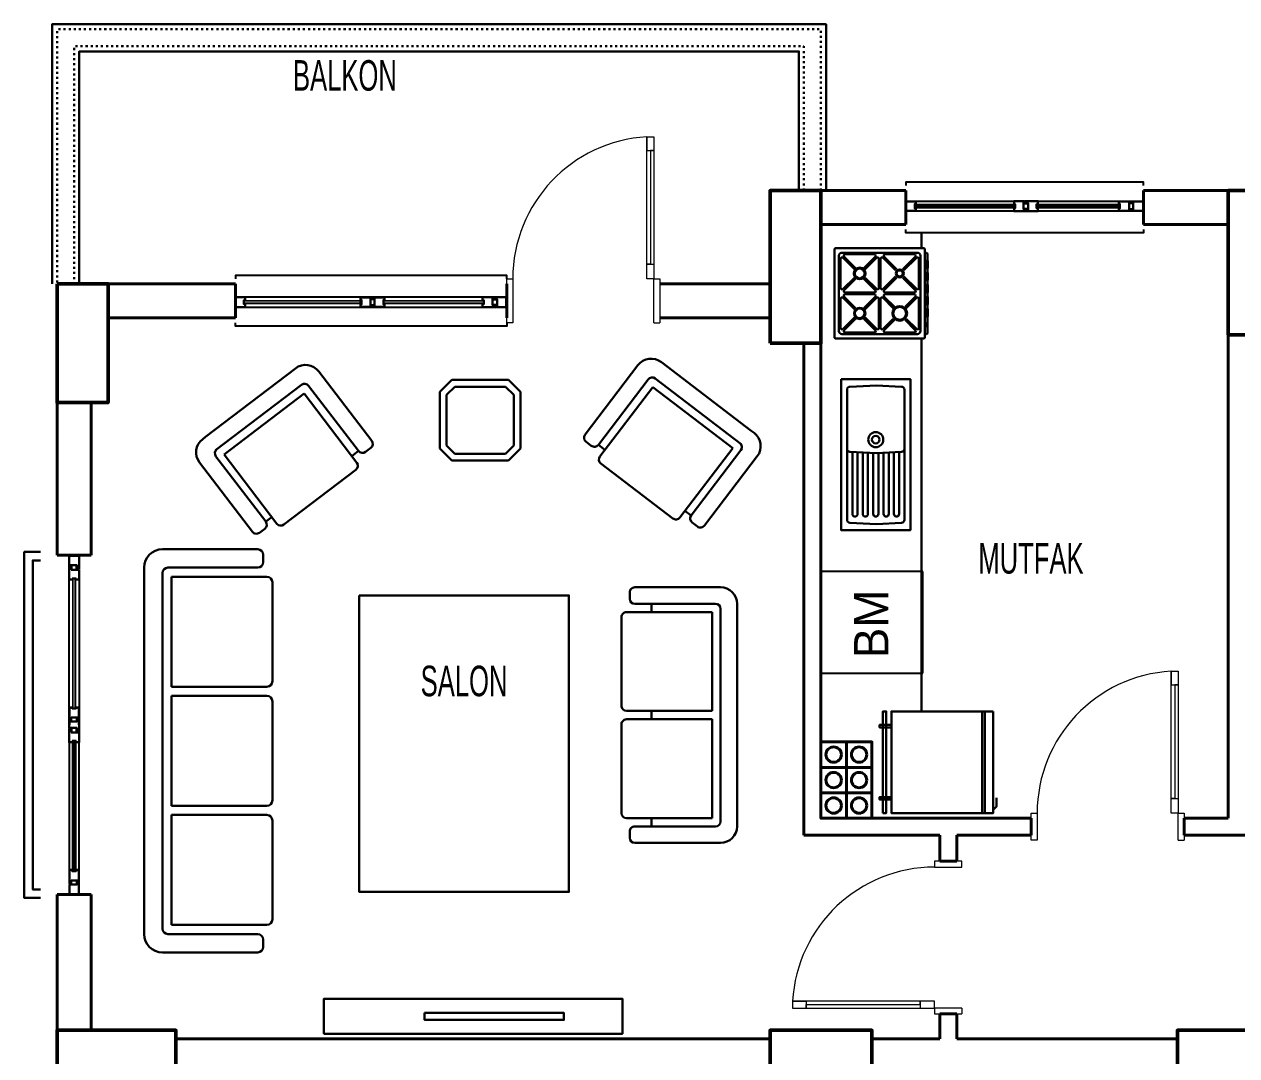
# Model space of a CAD drawing. Header units: millimetres. Extents: x 38 to 3246, y 32 to 1248.
# Drawn here: x 38 to 752, y 640 to 1248 of the extents above; entities that cross this region are included whole.
import ezdxf

# ---------------------------------------------------------------- set-up
doc = ezdxf.new("R2010")
doc.units = ezdxf.units.MM
doc.linetypes.add('ACAD_ISO03W100', pattern=[30, 12, -18])
doc.layers.add('14_ISLAK_MEKAN_TEFRİŞ', color=134, linetype='Continuous')
for name, color, linetype, lineweight in [('CAM', 253, 'Continuous', 15), ('duvar_40', 45, 'Continuous', 40), ('KOLON50', 81, 'Continuous', 50), ('MERD_30', 31, 'Continuous', 30), ('PENC_25', 74, 'Continuous', 25), ('TEF', 145, 'Continuous', 30), ('yazı', 253, 'Continuous', 20)]:
    doc.layers.add(name, color=color, linetype=linetype, lineweight=lineweight)
doc.styles.add('ARIAL', font='Arial')
doc.styles.get("Standard").update_dxf_attribs({"font": 'EtrFont'})

# ---------------------------------------------------------------- blocks, each defined once
blk = doc.blocks.new('a97')
at = {"layer": 'duvar_40', "flags": 128}
for points in [[(631.04011, 780.466768), (631.04011, 770.466768)], [(721.04011, 780.466768), (721.04011, 770.466768)]]:
    blk.add_lwpolyline(points, dxfattribs=at)
at = {"layer": 'PENC_25', "lineweight": 20}
for p, q in [((713.567473, 867.134256), (717.567473, 867.134256)), ((631.040051, 767.466737), (631.040051, 783.466685)), ((631.040051, 783.466685), (634.512629, 783.466685)), ((634.512629, 783.466685), (634.512629, 767.466737)), ((717.567472, 767.466788), (717.567472, 783.466737)), ((717.567472, 783.466737), (721.040051, 783.466737)), ((721.040051, 783.466737), (721.040051, 767.466788)), ((634.512629, 767.466685), (631.040051, 767.466685)), ((717.567472, 767.466685), (721.040051, 767.466685))]:
    blk.add_line(p, q, dxfattribs=at)
at = {"layer": 'PENC_25', "lineweight": 20, "flags": 128}
blk.add_lwpolyline([(717.567473, 867.190142), (717.567473, 783.466737), (713.567473, 783.466737), (713.567473, 867.190142), (713.567473, 859.117706), (717.567473, 859.117706), (715.567473, 859.117706), (715.567473, 792.028639), (713.567473, 792.028639), (717.567473, 792.028639)], dxfattribs=at)
at = {"layer": 'PENC_25', "lineweight": 20}
blk.add_arc((718.314719, 783.466737), 83.80209, 93.247447, 180.007727, dxfattribs=at)
blk = doc.blocks.new('a98')
at = {"layer": 'CAM', "flags": 128}
for points in [[(562.385812, 1141.758253), (621.447941, 1141.758253), (621.447941, 1142.258253), (562.385812, 1142.258253)], [(562.385812, 1140.258253), (621.447941, 1140.258253), (621.447941, 1140.758253), (562.385812, 1140.758253)], [(634.347946, 1141.758253), (683.271589, 1141.758253), (683.271589, 1142.258253), (634.347946, 1142.258253)], [(634.347946, 1140.258253), (683.271589, 1140.258253), (683.271589, 1140.758253), (634.347946, 1140.758253)]]:
    blk.add_lwpolyline(points, close=True, dxfattribs=at)
at = {"layer": 'PENC_25'}
for p, q in [((563.085812, 1144.258255), (682.571589, 1144.258255)), ((682.571589, 1138.258252), (563.085812, 1138.258252))]:
    blk.add_line(p, q, dxfattribs=at)
at = {"layer": 'PENC_25', "flags": 128}
for points in [[(697.110589, 1153.466737), (697.110589, 1155.466737), (557.110589, 1155.466737), (557.110589, 1153.466737)], [(697.110589, 1127.466737), (697.110589, 1125.54977), (557.110589, 1125.54977), (557.110589, 1127.466737)]]:
    blk.add_lwpolyline(points, dxfattribs=at)
for points in [[(563.085812, 1138.258252), (557.110589, 1138.258252), (557.110589, 1144.258255), (563.085812, 1144.258255), (563.085812, 1142.258253), (562.385812, 1142.258253), (562.385812, 1140.258253), (563.085812, 1140.258253)], [(562.885812, 1138.458252), (557.285808, 1138.458252), (557.285808, 1144.058255), (562.885812, 1144.058255), (562.885812, 1142.458253), (562.185812, 1142.458253), (562.185812, 1140.058253), (562.885812, 1140.058253)], [(620.747941, 1138.258252), (628.747944, 1138.258252), (628.747944, 1139.758253), (626.747943, 1139.758253), (626.747943, 1144.258255), (620.747941, 1144.258255), (620.747941, 1142.258253), (621.447941, 1142.258253), (621.447941, 1140.258253), (620.747941, 1140.258253)], [(620.947941, 1138.458252), (628.547944, 1138.458252), (628.547944, 1139.558253), (626.547943, 1139.558253), (626.547943, 1144.058255), (620.947941, 1144.058255), (620.947941, 1142.458253), (621.647941, 1142.458253), (621.647941, 1140.058253), (620.947941, 1140.058253)], [(635.047946, 1144.258255), (627.047943, 1144.258255), (627.047943, 1142.758253), (629.047944, 1142.758253), (629.047944, 1138.258252), (635.047946, 1138.258252), (635.047946, 1140.258253), (634.347946, 1140.258253), (634.347946, 1142.258253), (635.047946, 1142.258253)], [(634.847946, 1144.058255), (627.247943, 1144.058255), (627.247943, 1142.958253), (629.247944, 1142.958253), (629.247944, 1138.458252), (634.847946, 1138.458252), (634.847946, 1140.058253), (634.147946, 1140.058253), (634.147946, 1142.458253), (634.847946, 1142.458253)], [(682.571589, 1144.258255), (690.785807, 1144.258255), (690.785807, 1142.758253), (688.785806, 1142.758253), (688.785806, 1138.258252), (682.571589, 1138.258252), (682.571589, 1140.258253), (683.271589, 1140.258253), (683.271589, 1142.258253), (682.571589, 1142.258253)], [(682.771589, 1144.058255), (690.585807, 1144.058255), (690.585807, 1142.958253), (688.585806, 1142.958253), (688.585806, 1138.458252), (682.771589, 1138.458252), (682.771589, 1140.058253), (683.471589, 1140.058253), (683.471589, 1142.458253), (682.771589, 1142.458253)], [(697.110589, 1138.258252), (689.085806, 1138.258252), (689.085806, 1139.758253), (691.085807, 1139.758253), (691.085807, 1144.258255), (697.110589, 1144.258255), (697.110589, 1141.258253)], [(696.685809, 1138.458252), (689.285806, 1138.458252), (689.285806, 1139.558253), (691.285807, 1139.558253), (691.285807, 1144.058255), (696.685809, 1144.058255), (696.685809, 1142.458253), (696.685809, 1140.058253)]]:
    blk.add_lwpolyline(points, close=True, dxfattribs=at)
blk = doc.blocks.new('a99')
at = {"layer": 'duvar_40', "flags": 128}
for points in [[(577.110589, 755.126021), (587.110589, 755.126021)], [(577.110553, 665.126026), (587.110553, 665.126026)]]:
    blk.add_lwpolyline(points, dxfattribs=at)
at = {"layer": 'PENC_25', "lineweight": 20}
for p, q in [((590.110589, 755.126021), (574.11064, 755.126021)), ((574.11064, 755.126021), (574.11064, 751.653442)), ((574.11064, 751.653442), (590.110589, 751.653442)), ((590.11064, 751.653442), (590.11064, 755.126021)), ((490.443069, 672.598598), (490.443069, 668.598598)), ((574.110589, 668.598599), (574.110589, 665.126021)), ((590.110538, 668.598599), (574.110589, 668.598599)), ((574.110589, 665.126021), (590.110538, 665.126021)), ((590.11064, 668.598599), (590.11064, 665.126021))]:
    blk.add_line(p, q, dxfattribs=at)
at = {"layer": 'PENC_25', "lineweight": 20, "flags": 128}
blk.add_lwpolyline([(490.387183, 668.598598), (574.110589, 668.598598), (574.110589, 672.598598), (490.387183, 672.598598), (498.459619, 672.598598), (498.459619, 668.598598), (498.459619, 670.598599), (565.548686, 670.598599), (565.548686, 672.598598), (565.548686, 668.598598)], dxfattribs=at)
at = {"layer": 'PENC_25', "lineweight": 20}
blk.add_arc((574.110589, 667.851353), 83.80209, 89.992273, 176.752553, dxfattribs=at)
blk = doc.blocks.new('a100')
at = {"layer": 'CAM', "flags": 128}
for points in [[(167.385812, 1085.67522), (236.447941, 1085.67522), (236.447941, 1085.17522), (167.385812, 1085.17522)], [(167.385812, 1084.17522), (236.447941, 1084.17522), (236.447941, 1083.67522), (167.385812, 1083.67522)], [(249.347946, 1085.67522), (308.271589, 1085.67522), (308.271589, 1085.17522), (249.347946, 1085.17522)], [(249.347946, 1084.17522), (308.271589, 1084.17522), (308.271589, 1083.67522), (249.347946, 1083.67522)]]:
    blk.add_lwpolyline(points, close=True, dxfattribs=at)
at = {"layer": 'duvar_40', "ltscale": 20, "flags": 128}
blk.add_lwpolyline([(322.110589, 1095.466737), (322.110589, 1075.466737)], dxfattribs=at)
at = {"layer": 'PENC_25', "lineweight": 20}
for p, q in [((404.638011, 1182.134307), (408.638011, 1182.134307)), ((322.110589, 1072.466737), (322.110589, 1098.466737)), ((322.110589, 1098.466737), (325.583167, 1098.466737)), ((325.583167, 1098.466737), (325.583167, 1072.466737)), ((408.63801, 1072.466839), (408.63801, 1098.466788)), ((408.63801, 1098.466788), (412.110589, 1098.466788)), ((412.110589, 1098.466788), (412.110589, 1072.466839)), ((325.583167, 1072.466737), (322.110589, 1072.466737)), ((408.63801, 1072.466737), (412.110589, 1072.466737))]:
    blk.add_line(p, q, dxfattribs=at)
at = {"layer": 'PENC_25'}
for p, q in [((307.571589, 1087.675221), (168.085812, 1087.675221)), ((168.085812, 1081.675218), (307.571589, 1081.675218))]:
    blk.add_line(p, q, dxfattribs=at)
at = {"layer": 'PENC_25', "lineweight": 20, "flags": 128}
blk.add_lwpolyline([(408.638011, 1182.190193), (408.638011, 1098.466788), (404.638011, 1098.466788), (404.638011, 1182.190193), (404.638011, 1174.117758), (408.638011, 1174.117758), (406.638011, 1174.117758), (406.638011, 1107.028691), (404.638011, 1107.028691), (408.638011, 1107.028691)], dxfattribs=at)
at = {"layer": 'PENC_25', "flags": 128}
for points in [[(322.110589, 1098.466737), (322.110589, 1100.383703), (162.110589, 1100.383703), (162.110589, 1098.466737)], [(322.110589, 1072.466737), (322.110589, 1070.466737), (162.110589, 1070.466737), (162.110589, 1072.466737)]]:
    blk.add_lwpolyline(points, dxfattribs=at)
for points in [[(168.085812, 1087.675221), (162.110589, 1087.675221), (162.110589, 1081.675218), (168.085812, 1081.675218), (168.085812, 1083.67522), (167.385812, 1083.67522), (167.385812, 1085.67522), (168.085812, 1085.67522)], [(167.885812, 1087.475221), (162.285808, 1087.475221), (162.285808, 1081.875218), (167.885812, 1081.875218), (167.885812, 1083.47522), (167.185812, 1083.47522), (167.185812, 1085.87522), (167.885812, 1085.87522)], [(307.571589, 1081.675218), (315.785807, 1081.675218), (315.785807, 1083.17522), (313.785806, 1083.17522), (313.785806, 1087.675221), (307.571589, 1087.675221), (307.571589, 1085.67522), (308.271589, 1085.67522), (308.271589, 1083.67522), (307.571589, 1083.67522)], [(307.771589, 1081.875218), (315.585807, 1081.875218), (315.585807, 1082.97522), (313.585806, 1082.97522), (313.585806, 1087.475221), (307.771589, 1087.475221), (307.771589, 1085.87522), (308.471589, 1085.87522), (308.471589, 1083.47522), (307.771589, 1083.47522)], [(322.110589, 1087.675221), (314.085806, 1087.675221), (314.085806, 1086.17522), (316.085807, 1086.17522), (316.085807, 1081.675218), (322.110589, 1081.675218), (322.110589, 1084.67522)], [(321.685809, 1087.475221), (314.285806, 1087.475221), (314.285806, 1086.37522), (316.285807, 1086.37522), (316.285807, 1081.875218), (321.685809, 1081.875218), (321.685809, 1083.47522), (321.685809, 1085.87522)], [(322.110589, 1081.675218), (322.110589, 1087.675221)]]:
    blk.add_lwpolyline(points, close=True, dxfattribs=at)
at = {"layer": 'PENC_25', "lineweight": 20}
blk.add_arc((409.385257, 1098.466788), 83.80209, 93.247447, 180.007727, dxfattribs=at)
blk = doc.blocks.new('a102')
at = {"layer": 'TEF', "flags": 128}
for points in [[(214.329932, 653.466737), (390.133441, 653.466737), (390.133441, 674.041926), (214.329932, 674.041926)], [(273.620181, 665.69057), (355.727212, 665.69057), (355.727212, 661.634645), (273.620181, 661.634645)]]:
    blk.add_lwpolyline(points, close=True, dxfattribs=at)
blk = doc.blocks.new('a132')
at = {"layer": 'CAM'}
for p, q in [((66.110589, 921.627737), (66.110589, 845.06674)), ((66.610589, 845.06674), (66.610589, 921.627737)), ((67.610589, 921.627737), (67.610589, 845.06674)), ((68.110589, 845.06674), (68.110589, 921.627737)), ((66.110589, 845.06674), (66.610589, 845.06674)), ((67.610589, 845.06674), (68.110589, 845.06674)), ((66.110589, 749.305736), (66.110589, 825.866733)), ((66.110589, 825.866733), (66.610589, 825.866733)), ((66.610589, 825.866733), (66.610589, 749.305736)), ((67.610589, 749.305736), (67.610589, 825.866733)), ((67.610589, 825.866733), (68.110589, 825.866733)), ((68.110589, 825.866733), (68.110589, 749.305736)), ((66.610589, 749.305736), (66.110589, 749.305736)), ((68.110589, 749.305736), (67.610589, 749.305736))]:
    blk.add_line(p, q, dxfattribs=at)
at = {"layer": 'MERD_30', "flags": 128}
for points in [[(47.2288, 937.459365), (37.7288, 937.459365), (37.7288, 733.466748), (47.2288, 733.466748)], [(47.2288, 932.459365), (42.7288, 932.459365), (42.7288, 738.466748), (47.2288, 738.466748)]]:
    blk.add_lwpolyline(points, dxfattribs=at)
at = {"layer": 'PENC_25'}
for p, q in [((64.110587, 835.466737), (64.110587, 920.927737)), ((70.11059, 920.927737), (70.11059, 835.466737)), ((64.110587, 845.76674), (64.110587, 837.766737)), ((66.110589, 845.76674), (64.110587, 845.76674)), ((64.310587, 845.56674), (64.310587, 837.966737)), ((65.910589, 845.56674), (64.310587, 845.56674)), ((65.910589, 844.86674), (65.910589, 845.56674)), ((68.310589, 844.86674), (65.910589, 844.86674)), ((66.110589, 845.06674), (66.110589, 845.76674)), ((68.110589, 845.06674), (66.110589, 845.06674)), ((70.11059, 845.76674), (68.110589, 845.76674)), ((68.110589, 845.76674), (68.110589, 845.06674)), ((69.91059, 845.56674), (68.310589, 845.56674)), ((68.310589, 845.56674), (68.310589, 844.86674)), ((69.91059, 839.966738), (69.91059, 845.56674)), ((70.11059, 839.766738), (70.11059, 845.76674)), ((64.110587, 837.766737), (65.610589, 837.766737)), ((68.610589, 837.466737), (64.110587, 837.466737)), ((64.110587, 837.466737), (64.110587, 835.466737)), ((64.310587, 837.966737), (65.410589, 837.966737)), ((68.810589, 837.266737), (64.310587, 837.266737)), ((64.310587, 837.266737), (64.310587, 835.466737)), ((65.410589, 837.966737), (65.410589, 839.966738)), ((65.410589, 839.966738), (69.91059, 839.966738)), ((65.610589, 837.766737), (65.610589, 839.766738)), ((65.610589, 839.766738), (70.11059, 839.766738)), ((70.11059, 839.466738), (68.610589, 839.466738)), ((68.610589, 839.466738), (68.610589, 837.466737)), ((69.91059, 839.266738), (68.810589, 839.266738)), ((68.810589, 839.266738), (68.810589, 837.266737)), ((69.91059, 835.466737), (69.91059, 839.266738)), ((70.11059, 835.466737), (70.11059, 839.466738)), ((64.110587, 833.466736), (64.110587, 835.466737)), ((64.110587, 835.466737), (64.110587, 750.005736)), ((68.610589, 833.466736), (64.110587, 833.466736)), ((64.110587, 825.166733), (64.110587, 833.166736)), ((64.110587, 833.166736), (65.610589, 833.166736)), ((64.310587, 833.666736), (64.310587, 835.466737)), ((68.810589, 833.666736), (64.310587, 833.666736)), ((64.310587, 825.366733), (64.310587, 832.966736)), ((64.310587, 832.966736), (65.410589, 832.966736)), ((65.410589, 832.966736), (65.410589, 830.966735)), ((65.410589, 830.966735), (69.91059, 830.966735)), ((65.610589, 833.166736), (65.610589, 831.166735)), ((65.610589, 831.166735), (70.11059, 831.166735)), ((68.610589, 831.466735), (68.610589, 833.466736)), ((70.11059, 831.466735), (68.610589, 831.466735)), ((68.810589, 831.666735), (68.810589, 833.666736)), ((69.91059, 831.666735), (68.810589, 831.666735)), ((69.91059, 835.466737), (69.91059, 831.666735)), ((69.91059, 830.966735), (69.91059, 825.366733)), ((70.11059, 835.466737), (70.11059, 831.466735)), ((70.11059, 750.005736), (70.11059, 835.466737)), ((70.11059, 831.166735), (70.11059, 825.166733)), ((66.110589, 825.166733), (64.110587, 825.166733)), ((65.910589, 825.366733), (64.310587, 825.366733)), ((68.310589, 826.066733), (65.910589, 826.066733)), ((65.910589, 826.066733), (65.910589, 825.366733)), ((68.110589, 825.866733), (66.110589, 825.866733)), ((66.110589, 825.866733), (66.110589, 825.166733)), ((68.110589, 825.166733), (68.110589, 825.866733)), ((70.11059, 825.166733), (68.110589, 825.166733)), ((68.310589, 825.366733), (68.310589, 826.066733)), ((69.91059, 825.366733), (68.310589, 825.366733)), ((64.110587, 750.005736), (64.110587, 741.791519)), ((66.110589, 750.005736), (64.110587, 750.005736)), ((64.310587, 749.805736), (64.310587, 741.991519)), ((65.910589, 749.805736), (64.310587, 749.805736)), ((65.410589, 741.991519), (65.410589, 743.99152)), ((65.410589, 743.99152), (69.91059, 743.99152)), ((65.610589, 741.791519), (65.610589, 743.79152)), ((65.610589, 743.79152), (70.11059, 743.79152)), ((65.910589, 749.105736), (65.910589, 749.805736)), ((68.310589, 749.105736), (65.910589, 749.105736)), ((66.110589, 749.305736), (66.110589, 750.005736)), ((68.110589, 749.305736), (66.110589, 749.305736)), ((70.11059, 750.005736), (68.110589, 750.005736)), ((68.110589, 750.005736), (68.110589, 749.305736)), ((69.91059, 749.805736), (68.310589, 749.805736)), ((68.310589, 749.805736), (68.310589, 749.105736)), ((70.11059, 743.49152), (68.610589, 743.49152)), ((68.610589, 743.49152), (68.610589, 741.491519)), ((69.91059, 743.29152), (68.810589, 743.29152)), ((68.810589, 743.29152), (68.810589, 741.291519)), ((69.91059, 743.99152), (69.91059, 749.805736)), ((69.91059, 735.891516), (69.91059, 743.29152)), ((70.11059, 743.79152), (70.11059, 750.005736)), ((70.11059, 735.466737), (70.11059, 743.49152)), ((64.110587, 741.791519), (65.610589, 741.791519)), ((68.610589, 741.491519), (64.110587, 741.491519)), ((64.110587, 741.491519), (64.110587, 735.466737)), ((64.310587, 741.991519), (65.410589, 741.991519)), ((68.810589, 741.291519), (64.310587, 741.291519)), ((64.310587, 741.291519), (64.310587, 735.891516))]:
    blk.add_line(p, q, dxfattribs=at)
blk = doc.blocks.new('bb2')
at = {"layer": '14_ISLAK_MEKAN_TEFRİŞ'}
for p, q in [((279.199679, -291.899922), (219.199679, -291.899922)), ((219.199679, -291.899922), (219.199679, -351.899922)), ((279.199679, -351.899922), (279.199679, -291.899922)), ((219.199679, -351.899922), (279.199679, -351.899922))]:
    blk.add_line(p, q, dxfattribs=at)
at = {"insert": (228.095774, -311.441617), "char_height": 20.16, "width": 8839.469653, "attachment_point": 1}
blk.add_mtext('BM', dxfattribs=at)
blk = doc.blocks.new('rttrtr')
at = {"layer": 'TEF'}
for p, q in [((-389.510033, 6064.436817), (-462.410033, 6064.436817)), ((-389.510033, 6064.436817), (-316.610033, 6064.436817)), ((-469.700033, 6057.146817), (-469.700033, 6019.238817)), ((-389.510033, 6057.146817), (-460.223033, 6057.146817)), ((-389.510033, 6057.146817), (-318.797033, 6057.146817)), ((-309.320033, 6057.146817), (-309.320033, 6019.238817)), ((-462.410033, 6054.959817), (-462.410033, 6019.238817)), ((-458.765033, 6053.501817), (-458.765033, 6015.593817)), ((-415.025033, 6053.501817), (-458.765033, 6053.501817)), ((-415.025033, 6053.501817), (-415.025033, 6015.593817)), ((-411.380033, 6053.501817), (-411.380033, 6015.593817)), ((-389.510033, 6053.501817), (-411.380033, 6053.501817)), ((-389.510033, 6053.501817), (-367.640033, 6053.501817)), ((-367.640033, 6053.501817), (-367.640033, 6015.593817)), ((-363.995033, 6053.501817), (-320.255033, 6053.501817)), ((-363.995033, 6053.501817), (-363.995033, 6015.593817)), ((-320.255033, 6053.501817), (-320.255033, 6015.593817)), ((-316.610033, 6054.959817), (-316.610033, 6019.238817)), ((-464.597033, 6017.051817), (-467.513033, 6017.051817)), ((-417.212033, 6013.406817), (-456.578033, 6013.406817)), ((-389.510033, 6013.406817), (-409.193033, 6013.406817)), ((-389.510033, 6013.406817), (-369.827033, 6013.406817)), ((-361.808033, 6013.406817), (-322.442033, 6013.406817)), ((-314.423033, 6017.051817), (-311.507033, 6017.051817))]:
    blk.add_line(p, q, dxfattribs=at)
for centre, radius, start, end in [((-462.410033, 6057.146817), 7.29, 90, 180), ((-316.610033, 6057.146817), 7.29, 0, 90), ((-460.223033, 6054.959817), 2.187, 90, 180), ((-318.797033, 6054.959817), 2.187, 0, 90), ((-467.513033, 6019.238817), 2.187, 180, 270), ((-464.597033, 6019.238817), 2.187, 270, 0), ((-314.423033, 6019.238817), 2.187, 180, 270), ((-311.507033, 6019.238817), 2.187, 270, 0), ((-456.578033, 6015.593817), 2.187, 180, 270), ((-417.212033, 6015.593817), 2.187, 270, 0), ((-409.193033, 6015.593817), 2.187, 180, 270), ((-369.827033, 6015.593817), 2.187, 270, 0), ((-361.808033, 6015.593817), 2.187, 180, 270), ((-322.442033, 6015.593817), 2.187, 270, 0)]:
    blk.add_arc(centre, radius, start, end, dxfattribs=at)
blk = doc.blocks.new('kjlfdndşlknfndfkldfdf')
at = {"layer": 'TEF'}
for p, q in [((55328.507839, 11493.256828), (55246.495339, 11493.256828)), ((55328.507839, 11493.256828), (55410.520339, 11493.256828)), ((55234.345339, 11481.106828), (55234.345339, 11417.926828)), ((55246.495339, 11477.461828), (55246.495339, 11417.926828)), ((55328.507839, 11481.106828), (55250.140339, 11481.106828)), ((55325.470339, 11475.031828), (55252.570339, 11475.031828)), ((55252.570339, 11475.031828), (55252.570339, 11411.851828)), ((55325.470339, 11475.031828), (55325.470339, 11411.851828)), ((55328.507839, 11481.106828), (55406.875339, 11481.106828)), ((55331.545339, 11475.031828), (55331.545339, 11411.851828)), ((55331.545339, 11475.031828), (55404.445339, 11475.031828)), ((55404.445339, 11475.031828), (55404.445339, 11411.851828)), ((55410.520339, 11477.461828), (55410.520339, 11417.926828)), ((55422.670339, 11481.106828), (55422.670339, 11417.926828)), ((55246.495339, 11430.345269), (55252.570339, 11430.345269)), ((55325.470339, 11430.345269), (55331.545339, 11430.345269)), ((55404.445339, 11430.345269), (55410.520339, 11430.345269)), ((55242.850339, 11414.281828), (55237.990339, 11414.281828)), ((55414.165339, 11414.281828), (55419.025339, 11414.281828)), ((55321.825339, 11408.206828), (55256.215339, 11408.206828)), ((55335.190339, 11408.206828), (55400.800339, 11408.206828))]:
    blk.add_line(p, q, dxfattribs=at)
for centre, radius, start, end in [((55246.495339, 11481.106828), 12.15, 90, 180), ((55410.520339, 11481.106828), 12.15, 0, 90), ((55250.140339, 11477.461828), 3.645, 90, 180), ((55406.875339, 11477.461828), 3.645, 0, 90), ((55237.990339, 11417.926828), 3.645, 180, 270), ((55242.850339, 11417.926828), 3.645, 270, 0), ((55414.165339, 11417.926828), 3.645, 180, 270), ((55419.025339, 11417.926828), 3.645, 270, 0), ((55256.215339, 11411.851828), 3.645, 180, 270), ((55321.825339, 11411.851828), 3.645, 270, 0), ((55335.190339, 11411.851828), 3.645, 180, 270), ((55400.800339, 11411.851828), 3.645, 270, 0)]:
    blk.add_arc(centre, radius, start, end, dxfattribs=at)
blk = doc.blocks.new('kjnklnlkfşfg')
at = {"layer": 'TEF'}
for p, q in [((55325.97592, 10955.358673), (55321.531476, 10955.358673)), ((55334.864809, 10899.803117), (55334.864809, 10957.580895)), ((55398.198142, 10960.914228), (55338.198142, 10960.914228)), ((55401.531476, 10899.803117), (55401.531476, 10957.580895)), ((55409.941597, 10955.358673), (55414.386041, 10955.358673)), ((55318.198142, 10894.247562), (55318.198142, 10952.02534)), ((55329.309254, 10897.580895), (55329.309254, 10952.02534)), ((55329.309254, 10952.02534), (55334.864809, 10952.02534)), ((55401.531476, 10952.02534), (55406.608263, 10952.02534)), ((55406.608263, 10897.580895), (55406.608263, 10952.02534)), ((55417.719374, 10894.247562), (55417.719374, 10952.02534)), ((55401.531476, 10899.803117), (55334.864809, 10899.803117)), ((55404.309254, 10894.247562), (55332.642587, 10894.247562)), ((55404.309254, 10883.136451), (55329.309254, 10883.136451)), ((55404.309254, 10883.136451), (55406.608434, 10883.136451))]:
    blk.add_line(p, q, dxfattribs=at)
for centre, radius, start, end in [((55321.531476, 10952.02534), 3.333333, 90, 180), ((55325.97592, 10952.02534), 3.333333, 0, 90), ((55338.198142, 10957.580895), 3.333333, 90, 180), ((55398.198142, 10957.580895), 3.333333, 0, 90), ((55409.941597, 10952.02534), 3.333333, 90, 180), ((55414.386041, 10952.02534), 3.333333, 0, 90), ((55329.309254, 10894.247562), 11.111111, 180, 270), ((55332.642587, 10897.580895), 3.333333, 180, 270), ((55403.27493, 10897.580895), 3.333333, 270, 0), ((55406.608263, 10894.247562), 11.111111, 270, 0)]:
    blk.add_arc(centre, radius, start, end, dxfattribs=at)
blk = doc.blocks.new('jhnkldgjkslgbjaskgdm')
at = {"layer": 'TEF', "flags": 128}
for points in [[(-5133.802356, -14184.077824), (-5133.802356, -14244.077824), (-5073.802356, -14244.077824), (-5073.802356, -14184.077824)], [(-5073.802356, -14249.077824), (-5133.802356, -14249.077824), (-5133.802356, -14247.077824), (-5073.802356, -14247.077824)]]:
    blk.add_lwpolyline(points, close=True, dxfattribs=at)
for points in [[(-5075.802356, -14184.077824), (-5077.802356, -14182.077824), (-5082.802356, -14182.077824)], [(-5073.802356, -14189.077824), (-5133.802356, -14189.077824)], [(-5073.802356, -14190.577824), (-5133.802356, -14190.577824)], [(-5124.302356, -14244.077824), (-5124.302356, -14251.077824), (-5125.802356, -14251.077824), (-5125.802356, -14244.077824)], [(-5083.302356, -14244.077824), (-5083.302356, -14251.077824), (-5081.802356, -14251.077824), (-5081.802356, -14244.077824)]]:
    blk.add_lwpolyline(points, dxfattribs=at)
blk = doc.blocks.new('jhngbklnkgb_fbgnlş')
at = {"layer": 'TEF', "linetype": 'Continuous'}
for p, q in [((-4958.113378, -13973.079768), (-4958.613378, -13973.579768)), ((-4958.613378, -13973.579768), (-4958.613378, -13978.391768)), ((-4957.028178, -13973.079768), (-4958.113378, -13973.079768)), ((-4957.028178, -13970.579768), (-4956.528178, -13970.079768)), ((-4957.028178, -13970.579768), (-4957.028178, -14029.579768)), ((-4897.528178, -13970.079768), (-4956.528178, -13970.079768)), ((-4954.028178, -13975.079768), (-4954.028178, -14025.079768)), ((-4902.028178, -13973.079768), (-4952.028178, -13973.079768)), ((-4950.613978, -13975.786868), (-4942.399478, -13984.001368)), ((-4930.649478, -13974.079768), (-4949.906878, -13974.079768)), ((-4929.942378, -13975.786868), (-4938.156878, -13984.001368)), ((-4916.606578, -13983.294268), (-4924.113978, -13975.786868)), ((-4904.149478, -13974.079768), (-4923.406878, -13974.079768)), ((-4903.442378, -13975.786868), (-4910.949778, -13983.294268)), ((-4900.028178, -13975.079768), (-4900.028178, -14025.079768)), ((-4897.028178, -13970.579768), (-4897.528178, -13970.079768)), ((-4897.028178, -13970.579768), (-4897.028178, -14029.579768)), ((-4959.028178, -13978.391768), (-4959.028178, -13983.391768)), ((-4957.028178, -13978.391768), (-4959.028178, -13978.391768)), ((-4957.028178, -13983.391768), (-4959.028178, -13983.391768)), ((-4958.613378, -13983.391768), (-4958.613378, -13986.391768)), ((-4958.028178, -13978.391768), (-4958.028178, -13983.391768)), ((-4957.528178, -13978.391768), (-4957.528178, -13983.391768)), ((-4953.028178, -13977.201068), (-4953.028178, -13996.458468)), ((-4951.321078, -13976.493968), (-4943.106578, -13984.708468)), ((-4942.399478, -13984.001368), (-4943.106578, -13984.708468)), ((-4938.156878, -13984.001368), (-4937.449778, -13984.708468)), ((-4929.235278, -13976.493968), (-4937.449778, -13984.708468)), ((-4927.528178, -13977.201068), (-4927.528178, -13996.458468)), ((-4926.528178, -13977.201068), (-4926.528178, -13996.458468)), ((-4917.313678, -13984.001368), (-4924.821078, -13976.493968)), ((-4916.606578, -13983.294268), (-4917.313678, -13984.001368)), ((-4910.242678, -13984.001368), (-4910.949778, -13983.294268)), ((-4902.735278, -13976.493968), (-4910.242678, -13984.001368)), ((-4901.028178, -13977.201068), (-4901.028178, -13996.458468)), ((-4959.028178, -13986.391768), (-4959.028178, -13991.391768)), ((-4957.028178, -13986.391768), (-4959.028178, -13986.391768)), ((-4957.028178, -13991.391768), (-4959.028178, -13991.391768)), ((-4958.613378, -13991.391768), (-4958.613378, -13994.391768)), ((-4958.028178, -13986.391768), (-4958.028178, -13991.391768)), ((-4957.528178, -13986.391768), (-4957.528178, -13991.391768)), ((-4943.106578, -13988.951068), (-4951.321078, -13997.165568)), ((-4942.399478, -13989.658168), (-4950.613978, -13997.872668)), ((-4943.106578, -13988.951068), (-4942.399478, -13989.658168)), ((-4937.449778, -13988.951068), (-4938.156878, -13989.658168)), ((-4938.156878, -13989.658168), (-4929.942378, -13997.872668)), ((-4937.449778, -13988.951068), (-4929.235278, -13997.165568)), ((-4917.313678, -13989.658168), (-4924.821078, -13997.165568)), ((-4916.606578, -13990.365268), (-4924.113978, -13997.872668)), ((-4916.606578, -13990.365268), (-4917.313678, -13989.658168)), ((-4910.242678, -13989.658168), (-4910.949778, -13990.365268)), ((-4903.442378, -13997.872668), (-4910.949778, -13990.365268)), ((-4902.735278, -13997.165568), (-4910.242678, -13989.658168)), ((-4957.028178, -13994.391768), (-4959.028178, -13994.391768)), ((-4959.028178, -13994.391768), (-4959.028178, -13999.391768)), ((-4957.028178, -13999.391768), (-4959.028178, -13999.391768)), ((-4958.613378, -13999.391768), (-4958.613378, -14002.391768)), ((-4958.028178, -13994.391768), (-4958.028178, -13999.391768)), ((-4957.528178, -13994.391768), (-4957.528178, -13999.391768)), ((-4930.649478, -13999.579768), (-4949.906878, -13999.579768)), ((-4904.149478, -13999.579768), (-4923.406878, -13999.579768)), ((-4959.028178, -14002.391768), (-4959.028178, -14007.391768)), ((-4957.028178, -14002.391768), (-4959.028178, -14002.391768)), ((-4957.028178, -14007.391768), (-4959.028178, -14007.391768)), ((-4958.613378, -14007.391768), (-4958.613378, -14010.391768)), ((-4958.028178, -14002.391768), (-4958.028178, -14007.391768)), ((-4957.528178, -14002.391768), (-4957.528178, -14007.391768)), ((-4953.028178, -14003.701068), (-4953.028178, -14022.958468)), ((-4951.321078, -14002.993968), (-4944.520778, -14009.794268)), ((-4950.613978, -14002.286868), (-4943.813678, -14009.087168)), ((-4930.649478, -14000.579768), (-4949.906878, -14000.579768)), ((-4929.942378, -14002.286868), (-4936.742678, -14009.087168)), ((-4929.235278, -14002.993968), (-4936.035578, -14009.794268)), ((-4927.528178, -14003.701068), (-4927.528178, -14022.958468)), ((-4926.528178, -14003.701068), (-4926.528178, -14022.958468)), ((-4924.821078, -14002.993968), (-4917.313678, -14010.501368)), ((-4924.113978, -14002.286868), (-4916.606578, -14009.794268)), ((-4904.149478, -14000.579768), (-4923.406878, -14000.579768)), ((-4910.949778, -14009.794268), (-4903.442378, -14002.286868)), ((-4910.242678, -14010.501368), (-4902.735278, -14002.993968)), ((-4901.028178, -14003.701068), (-4901.028178, -14022.958468)), ((-4957.028178, -14010.391768), (-4959.028178, -14010.391768)), ((-4959.028178, -14010.391768), (-4959.028178, -14015.391768)), ((-4957.028178, -14015.391768), (-4959.028178, -14015.391768)), ((-4958.613378, -14015.391768), (-4958.613378, -14026.579768)), ((-4958.028178, -14010.391768), (-4958.028178, -14015.391768)), ((-4957.528178, -14010.391768), (-4957.528178, -14015.391768)), ((-4943.813678, -14009.087168), (-4944.520778, -14009.794268)), ((-4936.742678, -14009.087168), (-4936.035578, -14009.794268)), ((-4924.821078, -14023.665568), (-4917.313678, -14016.158168)), ((-4917.313678, -14010.501368), (-4916.606578, -14009.794268)), ((-4917.313678, -14016.158168), (-4916.606578, -14016.865268)), ((-4910.949778, -14009.794268), (-4910.242678, -14010.501368)), ((-4910.949778, -14016.865268), (-4910.242678, -14016.158168)), ((-4910.242678, -14016.158168), (-4902.735278, -14023.665568)), ((-4957.028178, -14019.891768), (-4958.113378, -14019.891768)), ((-4958.113378, -14019.891768), (-4958.113378, -14021.891768)), ((-4957.028178, -14021.891768), (-4958.113378, -14021.891768)), ((-4944.520778, -14016.865268), (-4951.321078, -14023.665568)), ((-4943.813678, -14017.572368), (-4950.613978, -14024.372668)), ((-4944.520778, -14016.865268), (-4943.813678, -14017.572368)), ((-4936.035578, -14016.865268), (-4936.742678, -14017.572368)), ((-4936.742678, -14017.572368), (-4929.942378, -14024.372668)), ((-4936.035578, -14016.865268), (-4929.235278, -14023.665568)), ((-4924.113978, -14024.372668), (-4916.606578, -14016.865268)), ((-4910.949778, -14016.865268), (-4903.442378, -14024.372668)), ((-4958.613378, -14026.579768), (-4958.113378, -14027.079768)), ((-4957.028178, -14027.079768), (-4958.113378, -14027.079768)), ((-4956.528178, -14030.079768), (-4957.028178, -14029.579768)), ((-4897.528178, -14030.079768), (-4956.528178, -14030.079768)), ((-4902.028178, -14027.079768), (-4952.028178, -14027.079768)), ((-4930.649478, -14026.079768), (-4949.906878, -14026.079768)), ((-4904.149478, -14026.079768), (-4923.406878, -14026.079768)), ((-4897.028178, -14029.579768), (-4897.528178, -14030.079768))]:
    blk.add_line(p, q, dxfattribs=at)
for centre, radius in [((-4913.778178, -13986.829768), 3.8928), ((-4913.778178, -13986.829768), 3.2928), ((-4940.278178, -13986.829768), 2.6357), ((-4940.278178, -13986.829768), 2.0357), ((-4940.278178, -14013.329768), 4.8755), ((-4940.278178, -14013.329768), 4.2755), ((-4913.778178, -14013.329768), 3.7635), ((-4913.778178, -14013.329768), 3.1635)]:
    blk.add_circle(centre, radius, dxfattribs=at)
for centre, radius, start, end in [((-4952.028178, -13975.079768), 2, 90, 180), ((-4949.906878, -13975.079768), 1, 90, 225), ((-4930.649478, -13975.079768), 1, 315, 90), ((-4923.406878, -13975.079768), 1, 90, 225), ((-4904.149478, -13975.079768), 1, 315, 90), ((-4902.028178, -13975.079768), 2, 0, 90), ((-4952.028178, -13977.201068), 1, 45, 180), ((-4928.528178, -13977.201068), 1, 0, 135), ((-4925.528178, -13977.201068), 1, 45, 180), ((-4902.028178, -13977.201068), 1, 0, 135), ((-4952.028178, -13996.458468), 1, 180, 315), ((-4949.906878, -13998.579768), 1, 135, 270), ((-4930.649478, -13998.579768), 1, 270, 45), ((-4928.528178, -13996.458468), 1, 225, 0), ((-4925.528178, -13996.458468), 1, 180, 315), ((-4923.406878, -13998.579768), 1, 135, 270), ((-4904.149478, -13998.579768), 1, 270, 45), ((-4902.028178, -13996.458468), 1, 225, 0), ((-4952.028178, -14003.701068), 1, 45, 180), ((-4949.906878, -14001.579768), 1, 90, 225), ((-4930.649478, -14001.579768), 1, 315, 90), ((-4928.528178, -14003.701068), 1, 0, 135), ((-4925.528178, -14003.701068), 1, 45, 180), ((-4923.406878, -14001.579768), 1, 90, 225), ((-4904.149478, -14001.579768), 1, 315, 90), ((-4902.028178, -14003.701068), 1, 0, 135), ((-4952.028178, -14022.958468), 1, 180, 315), ((-4928.528178, -14022.958468), 1, 225, 0), ((-4925.528178, -14022.958468), 1, 180, 315), ((-4902.028178, -14022.958468), 1, 225, 0), ((-4952.028178, -14025.079768), 2, 180, 270), ((-4949.906878, -14025.079768), 1, 135, 270), ((-4930.649478, -14025.079768), 1, 270, 45), ((-4923.406878, -14025.079768), 1, 135, 270), ((-4904.149478, -14025.079768), 1, 270, 45), ((-4902.028178, -14025.079768), 2, 270, 0)]:
    blk.add_arc(centre, radius, start, end, dxfattribs=at)
blk = doc.blocks.new('jkh_kbgjdlşgbsdjngşdnel')
at = {"layer": 'TEF', "flags": 128}
blk.add_lwpolyline([(-4901.0774, -14156.110742), (-4901.0774, -14056.110742), (-4947.0774, -14056.110742), (-4947.0774, -14156.110742)], close=True, dxfattribs=at)
blk.add_lwpolyline([(-4906.969449, -14151.213015), (-4924.5774, -14152.110742), (-4941.18535, -14151.213015, -0.398484), (-4943.0774, -14149.21593), (-4943.0774, -14109.97033), (-4943.0774, -14063.005553, -0.398484), (-4941.18535, -14061.008469), (-4924.5774, -14060.110742), (-4906.969449, -14061.008469, -0.398484), (-4905.0774, -14063.005553), (-4905.0774, -14149.21593, -0.398484)], format="xyb", close=True, dxfattribs=at)
for points in [[(-4936.1524, -14107.711865), (-4936.1524, -14066.835746, 1), (-4939.6024, -14066.835746), (-4939.6024, -14107.891034)], [(-4929.2524, -14107.353528), (-4929.2524, -14066.835746, 1), (-4932.7024, -14066.835746), (-4932.7024, -14107.532697)], [(-4922.3524, -14107.224182), (-4922.3524, -14066.835746, 1), (-4925.8024, -14066.835746), (-4925.8024, -14107.17436)], [(-4918.9024, -14107.400077), (-4918.9024, -14066.835746, -1), (-4915.4524, -14066.835746), (-4915.4524, -14107.575973)], [(-4912.0024, -14107.751868), (-4912.0024, -14066.835746, -1), (-4908.5524, -14066.835746), (-4908.5524, -14107.927763)], [(-4905.0774, -14110.005553, 0.398484), (-4906.969449, -14108.008469), (-4924.5774, -14107.110742), (-4941.181126, -14107.973022, 0.399097), (-4943.0774, -14109.97033)]]:
    blk.add_lwpolyline(points, format="xyb", dxfattribs=at)
at = {"layer": 'TEF'}
for radius in [5, 2.5]:
    blk.add_circle((-4924.0774, -14116.110742), radius, dxfattribs=at)

msp = doc.modelspace()

# ---------------------------------------------------------------- linework, layer by layer
at = {"layer": 'CAM'}
for p, q in [((66.610589, 921.627737), (66.110589, 921.627737)), ((68.110589, 921.627737), (67.610589, 921.627737))]:
    msp.add_line(p, q, dxfattribs=at)
at = {"layer": 'duvar_40', "linetype": 'ByBlock'}
for p, q in [((507.110589, 1150.466737), (557.110589, 1150.466737)), ((697.110589, 1150.466737), (747.110589, 1150.466737)), ((507.110589, 1130.466737), (557.110589, 1130.466737)), ((697.110589, 1130.466737), (747.110589, 1130.466737)), ((87.110589, 1095.466737), (162.110589, 1095.466737)), ((412.110589, 1095.466737), (477.110589, 1095.466737)), ((87.110589, 1075.466737), (162.110589, 1075.466737)), ((412.110589, 1075.466737), (477.110589, 1075.466737)), ((747.110589, 780.466737), (747.110589, 1065.466737)), ((497.110589, 770.466737), (497.110589, 1060.466889)), ((507.110589, 1060.466889), (507.110589, 780.466737)), ((57.110589, 935.466737), (57.110589, 1025.466737)), ((77.110589, 935.466737), (77.110589, 1025.466737)), ((507.110589, 780.466737), (631.040051, 780.466737)), ((721.040051, 780.466737), (747.110589, 780.466737)), ((577.110589, 770.466737), (497.110589, 770.466737)), ((577.110589, 770.466737), (577.110589, 755.126021)), ((631.040051, 770.466737), (587.110589, 770.466737)), ((587.110589, 770.466737), (587.110589, 755.126021)), ((785.064842, 770.466737), (721.040051, 770.466737)), ((57.110589, 655.466737), (57.110589, 735.466737)), ((77.110589, 655.466737), (77.110589, 735.466737)), ((577.110589, 665.126021), (577.110589, 650.466737)), ((587.110589, 665.126021), (587.110589, 650.466737)), ((127.110589, 650.466737), (477.110589, 650.466737)), ((537.110687, 650.466737), (577.110589, 650.466737)), ((587.110589, 650.466737), (717.110754, 650.466737))]:
    msp.add_line(p, q, dxfattribs=at)
at = {"layer": 'duvar_40', "ltscale": 0.3}
msp.add_line((57.110589, 735.466737), (77.110589, 735.466737), dxfattribs=at)
at = {"layer": 'duvar_40', "ltscale": 20, "flags": 128}
for points in [[(557.110589, 1130.466737), (557.110589, 1150.466737)], [(697.110589, 1130.466737), (697.110589, 1150.466737)], [(162.110589, 1095.466737), (162.110589, 1075.466737)], [(57.110589, 935.466737), (77.110589, 935.466737)], [(522.110589, 810.467471), (522.110589, 825.467471), (507.110589, 825.467471), (507.110589, 810.467471), (522.110589, 810.467471)], [(537.110589, 810.467393), (537.110589, 825.467393), (522.110589, 825.467393), (522.110589, 810.467393), (537.110589, 810.467393)], [(522.110589, 795.467104), (522.110589, 810.467104), (507.110589, 810.467104), (507.110589, 795.467104), (522.110589, 795.467104)], [(537.110589, 795.467026), (537.110589, 810.467026), (522.110589, 810.467026), (522.110589, 795.467026), (537.110589, 795.467026)], [(522.110589, 780.466737), (522.110589, 795.466737), (507.110589, 795.466737), (507.110589, 780.466737), (522.110589, 780.466737)], [(537.110589, 780.466658), (537.110589, 795.466658), (522.110589, 795.466658), (522.110589, 780.466658), (537.110589, 780.466658)]]:
    msp.add_lwpolyline(points, dxfattribs=at)
at = {"layer": 'duvar_40', "ltscale": 20}
for centre in [(514.610589, 817.967471), (529.610589, 817.967393), (514.610589, 802.967104), (529.610589, 802.967026), (514.610589, 787.966737), (529.610589, 787.966658)]:
    msp.add_circle(centre, 4.53413, dxfattribs=at)
at = {"layer": 'KOLON50', "flags": 128}
for points in [[(477.110589, 1060.466889), (477.110589, 1150.466737), (507.110589, 1150.466737), (507.110589, 1060.466889), (477.110589, 1060.466889)], [(747.110589, 1065.466737), (747.110589, 1150.466737), (777.110589, 1150.466737), (777.110589, 1065.466737), (747.110589, 1065.466737)], [(57.110589, 1095.466737), (57.110589, 1025.466737), (87.110589, 1025.466737), (87.110589, 1095.466737), (57.110589, 1095.466737)], [(57.110589, 625.466737), (127.110589, 625.466737), (127.110589, 655.466737), (57.110589, 655.466737), (57.110589, 625.466737)], [(477.110589, 625.466737), (537.110687, 625.466737), (537.110687, 655.467037), (477.110589, 655.466737), (477.110589, 625.466737)], [(777.110577, 625.467037), (717.110754, 625.467037), (717.110754, 655.467037), (777.110577, 655.467037), (777.110577, 625.467037)]]:
    msp.add_lwpolyline(points, dxfattribs=at)
at = {"layer": 'MERD_30', "flags": 128}
for points in [[(54.110589, 1095.466737), (54.110589, 1248.466737), (510.110589, 1248.466737), (510.110589, 1150.466737)], [(70.110589, 1095.466737), (70.110589, 1232.466737), (494.110589, 1232.466737), (494.110589, 1150.466737)]]:
    msp.add_lwpolyline(points, dxfattribs=at)
at = {"layer": 'MERD_30', "linetype": 'ACAD_ISO03W100', "ltscale": 0.1, "flags": 128}
for points in [[(507.110589, 1150.466737), (507.110589, 1245.466737), (57.110589, 1245.466737), (57.110589, 1095.466737)], [(497.110589, 1150.466737), (497.110589, 1235.466737), (67.110589, 1235.466737), (67.110589, 1095.466737)]]:
    msp.add_lwpolyline(points, dxfattribs=at)
at = {"layer": 'PENC_25'}
for p, q in [((64.110587, 935.466737), (64.110587, 935.466737)), ((64.110587, 935.466737), (70.11059, 935.466737)), ((70.11059, 935.466737), (64.110587, 935.466737)), ((64.110587, 929.441955), (64.110587, 935.466737)), ((64.110587, 935.466737), (67.110589, 935.466737)), ((68.610589, 929.441955), (64.110587, 929.441955)), ((64.110587, 920.927737), (64.110587, 929.141955)), ((64.110587, 929.141955), (65.610589, 929.141955)), ((64.310587, 929.641955), (64.310587, 935.041957)), ((64.310587, 935.041957), (65.910589, 935.041957)), ((68.810589, 929.641955), (64.310587, 929.641955)), ((64.310587, 921.127737), (64.310587, 928.941955)), ((64.310587, 928.941955), (65.410589, 928.941955)), ((65.410589, 928.941955), (65.410589, 926.941953)), ((65.610589, 929.141955), (65.610589, 927.141953)), ((65.910589, 935.041957), (65.910589, 935.041957)), ((65.910589, 935.041957), (68.310589, 935.041957)), ((67.110589, 935.466737), (67.110589, 935.466737)), ((67.110589, 935.466737), (67.110589, 935.466737)), ((67.110589, 935.466737), (67.110589, 935.466737)), ((67.110589, 935.466737), (70.11059, 935.466737)), ((68.310589, 935.041957), (68.310589, 935.041957)), ((68.310589, 935.041957), (69.91059, 935.041957)), ((68.610589, 927.441953), (68.610589, 929.441955)), ((68.810589, 927.641953), (68.810589, 929.641955)), ((69.91059, 935.041957), (69.91059, 927.641953)), ((70.11059, 935.466737), (70.11059, 935.466737)), ((70.11059, 935.466737), (70.11059, 927.441953)), ((65.410589, 926.941953), (69.91059, 926.941953)), ((65.610589, 927.141953), (70.11059, 927.141953)), ((68.310589, 921.827737), (65.910589, 921.827737)), ((65.910589, 921.827737), (65.910589, 921.127737)), ((68.110589, 921.627737), (66.110589, 921.627737)), ((66.110589, 921.627737), (66.110589, 920.927737)), ((68.110589, 920.927737), (68.110589, 921.627737)), ((68.310589, 921.127737), (68.310589, 921.827737)), ((70.11059, 927.441953), (68.610589, 927.441953)), ((69.91059, 927.641953), (68.810589, 927.641953)), ((69.91059, 926.941953), (69.91059, 921.127737)), ((70.11059, 927.141953), (70.11059, 920.927737)), ((66.110589, 920.927737), (64.110587, 920.927737)), ((65.910589, 921.127737), (64.310587, 921.127737)), ((70.11059, 920.927737), (68.110589, 920.927737)), ((69.91059, 921.127737), (68.310589, 921.127737)), ((64.310587, 735.891516), (65.910589, 735.891516)), ((65.910589, 735.891516), (65.910589, 735.891516)), ((65.910589, 735.891516), (68.310589, 735.891516)), ((68.310589, 735.891516), (68.310589, 735.891516)), ((68.310589, 735.891516), (69.91059, 735.891516)), ((64.110587, 735.466737), (64.110587, 735.466737)), ((64.110587, 735.466737), (70.11059, 735.466737)), ((70.11059, 735.466737), (64.110587, 735.466737)), ((64.110587, 735.466737), (67.110589, 735.466737)), ((67.110589, 735.466737), (67.110589, 735.466737)), ((67.110589, 735.466737), (67.110589, 735.466737)), ((67.110589, 735.466737), (67.110589, 735.466737)), ((67.110589, 735.466737), (70.11059, 735.466737)), ((70.11059, 735.466737), (70.11059, 735.466737))]:
    msp.add_line(p, q, dxfattribs=at)
at = {"layer": 'PENC_25', "flags": 128}
for points in [[(557.110589, 1144.258255), (557.110589, 1138.258252), (557.110589, 1138.258252)], [(697.110589, 1144.258255), (697.110589, 1138.258252)], [(620.547941, 1141.758253), (621.447941, 1141.758253), (621.447941, 1140.758253), (620.547941, 1140.758253)], [(162.110589, 1081.675218), (162.110589, 1087.675221), (162.110589, 1087.675221)], [(235.747941, 1087.675221), (243.747944, 1087.675221), (243.747944, 1086.17522), (241.747943, 1086.17522), (241.747943, 1081.675218), (235.747941, 1081.675218), (235.747941, 1083.67522), (236.447941, 1083.67522), (236.447941, 1085.67522), (235.747941, 1085.67522)], [(235.947941, 1087.475221), (243.547944, 1087.475221), (243.547944, 1086.37522), (241.547943, 1086.37522), (241.547943, 1081.875218), (235.947941, 1081.875218), (235.947941, 1083.47522), (236.647941, 1083.47522), (236.647941, 1085.87522), (235.947941, 1085.87522)], [(250.047946, 1081.675218), (242.047943, 1081.675218), (242.047943, 1083.17522), (244.047944, 1083.17522), (244.047944, 1087.675221), (250.047946, 1087.675221), (250.047946, 1085.67522), (249.347946, 1085.67522), (249.347946, 1083.67522), (250.047946, 1083.67522)], [(249.847946, 1081.875218), (242.247943, 1081.875218), (242.247943, 1082.97522), (244.247944, 1082.97522), (244.247944, 1087.475221), (249.847946, 1087.475221), (249.847946, 1085.87522), (249.147946, 1085.87522), (249.147946, 1083.47522), (249.847946, 1083.47522)], [(235.547941, 1084.17522), (236.447941, 1084.17522), (236.447941, 1085.17522), (235.547941, 1085.17522)]]:
    msp.add_lwpolyline(points, close=True, dxfattribs=at)
at = {"layer": 'TEF'}
for p, q in [((289.700438, 1038.794513), (282.645479, 1031.739554)), ((289.700438, 1038.794513), (322.997927, 1038.794513)), ((330.052886, 1031.739554), (322.997927, 1038.794513)), ((282.645479, 998.442064), (282.645479, 1031.739554)), ((291.336837, 1034.843895), (286.596096, 1030.103155)), ((286.596096, 1000.078463), (286.596096, 1030.103155)), ((291.336837, 1034.843895), (321.361528, 1034.843895)), ((326.102269, 1030.103155), (321.361528, 1034.843895)), ((326.102269, 1030.103155), (326.102269, 1000.078463)), ((330.052886, 1031.739554), (330.052886, 998.442064)), ((282.645479, 998.442064), (289.700438, 991.387105)), ((286.596096, 1000.078463), (291.336837, 995.337722)), ((321.361528, 995.337722), (291.336837, 995.337722)), ((326.102269, 1000.078463), (321.361528, 995.337722)), ((330.052886, 998.442064), (322.997927, 991.387105)), ((322.997927, 991.387105), (289.700438, 991.387105))]:
    msp.add_line(p, q, dxfattribs=at)
at = {"layer": 'TEF', "flags": 128}
for points in [[(566.469071, 1116.490362), (566.469071, 1125.54977)], [(566.469071, 843.466737), (566.469071, 1063.157029)]]:
    msp.add_lwpolyline(points, dxfattribs=at)
at = {"layer": 'TEF', "linetype": 'ByBlock', "flags": 128}
msp.add_lwpolyline([(235.090691, 911.8213), (358.669168, 911.8213), (358.669168, 737.019951), (235.090691, 737.019951)], close=True, dxfattribs=at)

# ---------------------------------------------------------------- block references
for name in ['a100', 'a98', 'a132', 'a97', 'a99', 'a102']:
    msp.add_blockref(name, (0, 0))
at = {"rotation": 90}
msp.add_blockref('bb2', (215.210672, 646.694786), dxfattribs=at)
at = {"layer": 'TEF', "xscale": -0.888889, "yscale": 0.888889, "zscale": 0.888889}
msp.add_blockref('jhngbklnkgb_fbgnlş', (-3837.832214, 13534.339045), dxfattribs=at)
at = {"layer": 'TEF', "linetype": 'ByBlock'}
for name, p, xscale, yscale, zscale, rotation in [('kjnklnlkfşfg', (33442.254334, 38558.326231), 0.888889, 0.888889, 0.888889, 217.323911), ('kjnklnlkfşfg', (-32831.650662, 38561.998439), -0.888889, 0.888889, 0.888889, 142.676089), ('kjlfdndşlknfndfkldfdf', (-8736.916575, -43421.557704), -0.8, 0.8, 0.8, 270)]:
    msp.add_blockref(name, p, dxfattribs=dict(at, xscale=xscale, yscale=yscale, zscale=zscale, rotation=rotation))
at = {"layer": 'TEF'}
for name, p, xscale, yscale, zscale, rotation in [('jkh_kbgjdlşgbsdjngşdnel', (-3837.531792, -11544.042359), 0.888889, 0.888889, 0.888889, 180), ('rttrtr', (9092.697777, 243.137609), -1.481481, 1.481481, 1.481481, 90)]:
    msp.add_blockref(name, p, dxfattribs=dict(at, xscale=xscale, yscale=yscale, zscale=zscale, rotation=rotation))
at = {"layer": 'TEF', "rotation": 270}
msp.add_blockref('jhnkldgjkslgbjaskgdm', (14792.719905, -4290.335619), dxfattribs=at)

# ---------------------------------------------------------------- texts
at = {"layer": 'yazı', "style": 'ARIAL', "width": 0.6}
for s, p in [('BALKON', (196.067463, 1209.307265)), ('MUTFAK', (599.854651, 924.643117)), ('SALON', (271.281353, 852.38404))]:
    msp.add_text(s, height=18, dxfattribs=at).set_placement(p)

doc.saveas('drawing.dxf')
